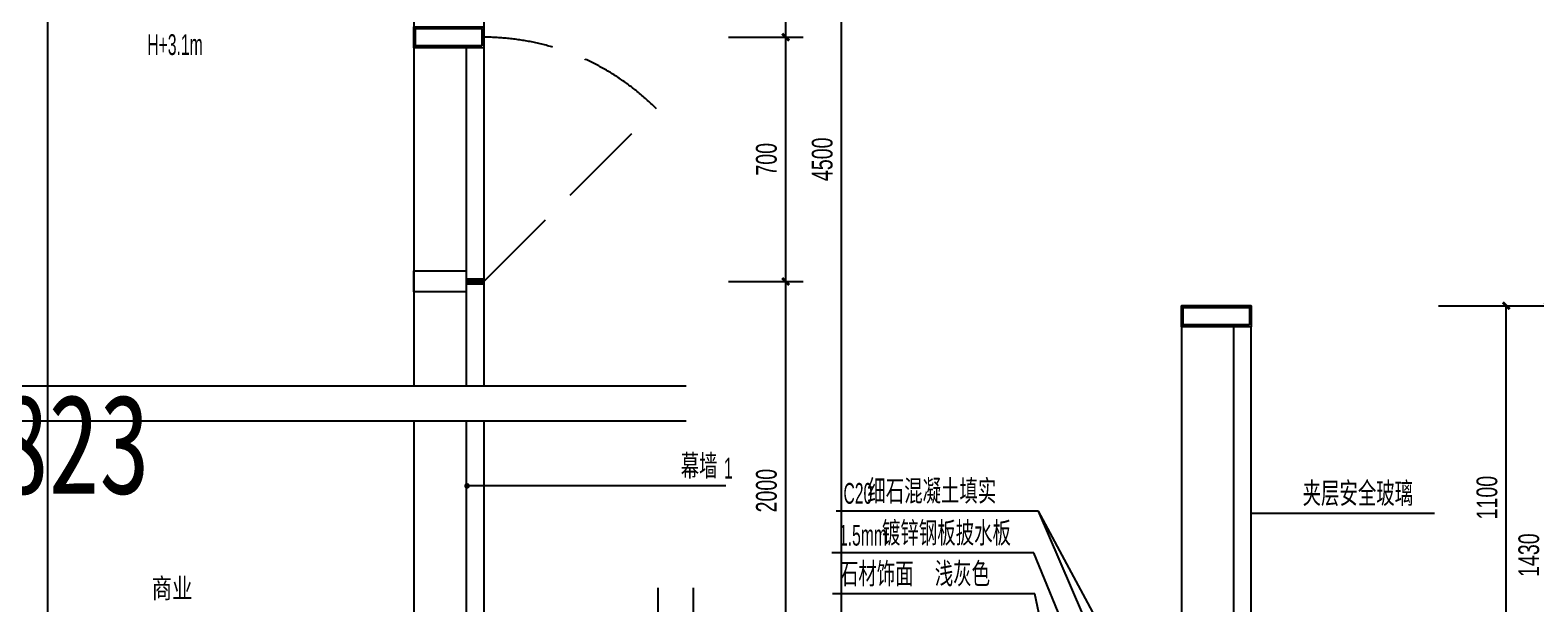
# Model space of a CAD drawing. Extents: x 57342 to 87103, y 19822 to 43940.
# Drawn here: x 78722 to 83038, y 35157 to 36802 of the extents above; entities that cross this region are included whole.
import ezdxf

# ---------------------------------------------------------------- set-up
doc = ezdxf.new("R2010")
doc.units = 0
doc.header["$LTSCALE"] = 1000
doc.header["$MEASUREMENT"] = 0
doc.linetypes.add('DASH', pattern=[0.35, 0.25, -0.1])
for name, color, linetype in [('01-标注_尺寸', 124, 'Continuous'), ('01-标注_符号', 200, 'Continuous'), ('02-TEXT_标注', 130, 'Continuous'), ('A-C_窗', 140, 'Continuous'), ('A-D_龙骨', 152, 'Continuous')]:
    doc.layers.add(name, color=color, linetype=linetype)
doc.layers.add('04-不打印_辅助线', color=165, linetype='Continuous', plot=False)
doc.styles.add('_TCH_DIM', font='ros.shx', dxfattribs={"width": 0.8, "bigfont": 'jd.shx'})
doc.styles.add('_TCH_DIM_T3', font='ros.shx', dxfattribs={"width": 0.705882, "bigfont": 'jd.shx'})
doc.styles.get("Standard").update_dxf_attribs({"font": 'STXIHEI_0.TTF', "width": 0.75})
doc.dimstyles.new('_TCH_ARCH&&20', dxfattribs={"dimtxt": 59.5, "dimasz": 20, "dimexe": 50, "dimexo": 60, "dimgap": 25.25, "dimtad": 1, "dimdec": 0, "dimzin": 0, "dimdsep": 46, "dimtxsty": '_TCH_DIM_T3', "dimblk": 'ARCHTICK', "dimcen": 0.09, "dimclrt": 7, "dimazin": 2, "dimtfac": 1, "dimtdec": 0, "dimtix": 1, "dimtmove": 2, "dimatfit": 3, "dimfxl": 0, "dimtolj": 1, "dimtzin": 0, "dimarcsym": 0})

# ---------------------------------------------------------------- blocks, each defined once
blk = doc.blocks.new('kyuhtr')
for points in [[(0, -30), (200, -30), (200, 30), (0, 30)], [(5, -25), (195, -25), (195, 25), (5, 25)]]:
    blk.add_lwpolyline(points, close=True)
blk = doc.blocks.new('yk01')
at = {"const_width": 20}
blk.add_lwpolyline([(-150, 0), (-200, 0)], dxfattribs=at)
blk.add_lwpolyline([(-150, 30), (-150, -30), (0, -30), (0, 30)], close=True)
blk = doc.blocks.new('_ArchTick')
at = {"color": 0, "linetype": 'ByBlock', "const_width": 0.4}
blk.add_lwpolyline([(-0.5, -0.5), (0.5, 0.5)], dxfattribs=at)
blk = doc.blocks.new('*D127')
at = {"layer": '01-标注_尺寸', "color": 0, "lineweight": -2, "transparency": 16777216}
for p, q in [((82758.7, 36011.6), (83003.1, 36011.6)), ((82953.1, 34911.6), (82953.1, 36011.6)), ((82758.7, 34911.6), (83003.1, 34911.6))]:
    blk.add_line(p, q, dxfattribs=at)
at = {"layer": 'Defpoints', "color": 0, "transparency": 16777216}
for p in [(82698.7, 36011.6), (82953.1, 36011.6), (82698.7, 34911.6)]:
    blk.add_point(p, dxfattribs=at)
at = {"layer": '01-标注_尺寸', "color": 0, "lineweight": -2, "transparency": 16777216, "xscale": 20, "yscale": 20, "zscale": 20}
for p, rotation in [((82953.1, 36011.6), 90), ((82953.1, 34911.6), 270)]:
    blk.add_blockref('_ArchTick', p, dxfattribs=dict(at, rotation=rotation))
at = {"layer": '01-标注_尺寸', "color": 7, "transparency": 16777216, "insert": (82898.1, 35461.6), "char_height": 59.5, "attachment_point": 5, "rotation": 90, "style": '_TCH_DIM_T3'}
blk.add_mtext('\\A1;1100', dxfattribs=at)
blk = doc.blocks.new('*D135')
at = {"layer": '01-标注_尺寸', "color": 0, "lineweight": -2, "transparency": 16777216}
for p, q in [((80724.1, 36081.6), (80937.8, 36081.6)), ((80887.8, 34881.6), (80887.8, 36081.6)), ((80724.1, 34881.6), (80937.8, 34881.6))]:
    blk.add_line(p, q, dxfattribs=at)
at = {"layer": 'Defpoints', "color": 0, "transparency": 16777216}
for p in [(80664.1, 36081.6), (80887.8, 36081.6), (80664.1, 34881.6)]:
    blk.add_point(p, dxfattribs=at)
at = {"layer": '01-标注_尺寸', "color": 0, "lineweight": -2, "transparency": 16777216, "xscale": 20, "yscale": 20, "zscale": 20}
for p, rotation in [((80887.8, 36081.6), 90), ((80887.8, 34881.6), 270)]:
    blk.add_blockref('_ArchTick', p, dxfattribs=dict(at, rotation=rotation))
at = {"layer": '01-标注_尺寸', "color": 7, "transparency": 16777216, "insert": (80832.8, 35481.6), "char_height": 59.5, "attachment_point": 5, "rotation": 90, "style": '_TCH_DIM_T3'}
blk.add_mtext('\\A1;2000', dxfattribs=at)
blk = doc.blocks.new('*D136')
at = {"layer": '01-标注_尺寸', "color": 0, "lineweight": -2, "transparency": 16777216}
for p, q in [((80724.1, 36781.6), (80937.8, 36781.6)), ((80887.8, 36081.6), (80887.8, 36781.6)), ((80724.1, 36081.6), (80937.8, 36081.6))]:
    blk.add_line(p, q, dxfattribs=at)
at = {"layer": 'Defpoints', "color": 0, "transparency": 16777216}
for p in [(80664.1, 36781.6), (80887.8, 36781.6), (80664.1, 36081.6)]:
    blk.add_point(p, dxfattribs=at)
at = {"layer": '01-标注_尺寸', "color": 0, "lineweight": -2, "transparency": 16777216, "xscale": 20, "yscale": 20, "zscale": 20}
for p, rotation in [((80887.8, 36781.6), 90), ((80887.8, 36081.6), 270)]:
    blk.add_blockref('_ArchTick', p, dxfattribs=dict(at, rotation=rotation))
at = {"layer": '01-标注_尺寸', "color": 7, "transparency": 16777216, "insert": (80832.8, 36431.6), "char_height": 59.5, "attachment_point": 5, "rotation": 90, "style": '_TCH_DIM_T3'}
blk.add_mtext('\\A1;700', dxfattribs=at)
blk = doc.blocks.new('*D137')
at = {"layer": '01-标注_尺寸', "color": 0, "lineweight": -2, "transparency": 16777216}
for p, q in [((80724.1, 37281.6), (80937.8, 37281.6)), ((80887.8, 36781.6), (80887.8, 37281.6)), ((80724.1, 36781.6), (80937.8, 36781.6))]:
    blk.add_line(p, q, dxfattribs=at)
at = {"layer": 'Defpoints', "color": 0, "transparency": 16777216}
for p in [(80664.1, 37281.6), (80887.8, 37281.6), (80664.1, 36781.6)]:
    blk.add_point(p, dxfattribs=at)
at = {"layer": '01-标注_尺寸', "color": 0, "lineweight": -2, "transparency": 16777216, "xscale": 20, "yscale": 20, "zscale": 20}
for p, rotation in [((80887.8, 37281.6), 90), ((80887.8, 36781.6), 270)]:
    blk.add_blockref('_ArchTick', p, dxfattribs=dict(at, rotation=rotation))
at = {"layer": '01-标注_尺寸', "color": 7, "transparency": 16777216, "insert": (80832.8, 37031.6), "char_height": 59.5, "attachment_point": 5, "rotation": 90, "style": '_TCH_DIM_T3'}
blk.add_mtext('\\A1;500', dxfattribs=at)
blk = doc.blocks.new('*D144')
at = {"layer": '01-标注_尺寸', "color": 0, "lineweight": -2, "transparency": 16777216}
for p, q in [((82878.7, 36011.6), (83123.1, 36011.6)), ((83073.1, 34581.6), (83073.1, 36011.6)), ((82878.7, 34581.6), (83123.1, 34581.6))]:
    blk.add_line(p, q, dxfattribs=at)
at = {"layer": 'Defpoints', "color": 0, "transparency": 16777216}
for p in [(82818.7, 36011.6), (83073.1, 36011.6), (82818.7, 34581.6)]:
    blk.add_point(p, dxfattribs=at)
at = {"layer": '01-标注_尺寸', "color": 0, "lineweight": -2, "transparency": 16777216, "xscale": 20, "yscale": 20, "zscale": 20}
for p, rotation in [((83073.1, 36011.6), 90), ((83073.1, 34581.6), 270)]:
    blk.add_blockref('_ArchTick', p, dxfattribs=dict(at, rotation=rotation))
at = {"layer": '01-标注_尺寸', "color": 7, "transparency": 16777216, "insert": (83018.1, 35296.6), "char_height": 59.5, "attachment_point": 5, "rotation": 90, "style": '_TCH_DIM_T3'}
blk.add_mtext('\\A1;1430', dxfattribs=at)
blk = doc.blocks.new('*D145')
at = {"layer": '01-标注_尺寸', "color": 0, "lineweight": -2, "transparency": 16777216}
for p, q in [((80884.1, 38281.6), (81097.8, 38281.6)), ((81047.8, 34581.6), (81047.8, 38281.6)), ((80884.1, 34581.6), (81097.8, 34581.6))]:
    blk.add_line(p, q, dxfattribs=at)
at = {"layer": 'Defpoints', "color": 0, "transparency": 16777216}
for p in [(80824.1, 38281.6), (81047.8, 38281.6), (80824.1, 34581.6)]:
    blk.add_point(p, dxfattribs=at)
at = {"layer": '01-标注_尺寸', "color": 0, "lineweight": -2, "transparency": 16777216, "xscale": 20, "yscale": 20, "zscale": 20}
for p, rotation in [((81047.8, 38281.6), 90), ((81047.8, 34581.6), 270)]:
    blk.add_blockref('_ArchTick', p, dxfattribs=dict(at, rotation=rotation))
at = {"layer": '01-标注_尺寸', "color": 7, "transparency": 16777216, "insert": (80992.8, 36431.6), "char_height": 59.5, "attachment_point": 5, "rotation": 90, "style": '_TCH_DIM_T3'}
blk.add_mtext('\\A1;4500', dxfattribs=at)

msp = doc.modelspace()

# ---------------------------------------------------------------- linework, layer by layer
at = {"layer": '01-标注_符号'}
for p, q in [((81612, 35423.1), (81032.5, 35423.1)), ((81915.3, 34860), (81612, 35423.1)), ((81881.5, 34799.9), (81612, 35423.1)), ((82222.2, 35416.6), (82341.6, 35416.6)), ((82341.6, 35416.6), (82747.3, 35416.6)), ((81599.1, 35303), (81019.7, 35303)), ((81796.3, 34823), (81599.1, 35303)), ((81601.8, 35185.9), (81022.4, 35185.9)), ((81677.7, 34831.8), (81601.8, 35185.9))]:
    msp.add_line(p, q, dxfattribs=at)
for points in [[(78772.2, 38705.3), (78772.2, 31725.9), (78814.2, 31710.7), (78730.2, 31695.8), (78772.2, 31680.9), (78772.2, 24701.6)], [(80602.2, 35781.6), (78144.7, 35781.6), (78129.4, 35739.6), (78114.6, 35823.6), (78099.7, 35781.6), (75642.2, 35781.6)], [(75642.2, 35681.6), (78099.7, 35681.6), (78115, 35723.6), (78129.8, 35639.6), (78144.7, 35681.6), (80602.2, 35681.6)], [(80716.6, 35495.3), (79974.6, 35495.3)], [(80522.2, 24701.6), (80522.2, 29929.6), (80480.2, 29944.9), (80564.2, 29959.7), (80522.2, 29974.6), (80522.2, 35202.6)], [(80622.2, 35202.6), (80622.2, 29974.6), (80664.2, 29959.3), (80580.2, 29944.5), (80622.2, 29929.6), (80622.2, 24701.6)]]:
    msp.add_lwpolyline(points, dxfattribs=at)
at = {"layer": '01-标注_符号', "const_width": 8}
msp.add_lwpolyline([(79978.6, 35495.3, 1), (79970.6, 35495.3, 1)], format="xyb", close=True, dxfattribs=at)
at = {"layer": 'A-C_窗'}
for p, q in [((82222.2, 36011.6), (82022.2, 36011.6)), ((82172.2, 34911.6), (82172.2, 35951.6)), ((82222.2, 34911.6), (82222.2, 35951.6))]:
    msp.add_line(p, q, dxfattribs=at)
for points in [[(79822.2, 39651.6), (79822.2, 35781.6)], [(80022.2, 37251.6), (80022.2, 35781.6)], [(79972.2, 36751.6), (79972.2, 35781.6)], [(82022.2, 36011.6), (82022.2, 31881.6)], [(79822.2, 35681.6), (79822.2, 34911.6)], [(79972.2, 35681.6), (79972.2, 34911.6)], [(80022.2, 35681.6), (80022.2, 34911.6)]]:
    msp.add_lwpolyline(points, dxfattribs=at)
at = {"layer": 'A-D_龙骨', "linetype": 'DASH'}
msp.add_lwpolyline([(80022.2, 36081.6), (80517.1, 36576.5)], dxfattribs=at)
msp.add_arc((80022.2, 36081.6), 700, 45, 90, dxfattribs=at)

# ---------------------------------------------------------------- block references
at = {"layer": 'A-D_龙骨', "xscale": -1}
for name, p in [('kyuhtr', (80022.2, 36781.6)), ('yk01', (79822.2, 36081.6)), ('kyuhtr', (82222.2, 35981.6))]:
    msp.add_blockref(name, p, dxfattribs=at)

# ---------------------------------------------------------------- texts
at = {"layer": '02-TEXT_标注', "style": '_TCH_DIM'}
for s, height, width, p in [('H+3.1m', 59.5, 0.564706, (79058.2, 36730.6)), ('细石混凝土填实', 69.46, 0.8, (81121.9, 35444.1)), ('C20', 59.5, 0.564706, (81053.5, 35444.1)), ('夹层安全玻璃', 69.46, 0.8, (82369.5, 35437.6)), ('镀锌钢板披水板', 69.46, 0.8, (81163.9, 35324)), ('1.5mm', 59.5, 0.564706, (81040.7, 35324)), ('石材饰面', 69.46, 0.8, (81043.4, 35206.9)), ('浅灰色', 69.46, 0.8, (81315.2, 35206.9))]:
    msp.add_text(s, height=height, dxfattribs=dict(at, width=width)).set_placement(p)
for s, height, width, p in [('幕墙', 69.46, 0.8, (80586.9, 35516.3)), ('1', 59.5, 0.564706, (80711, 35516.3))]:
    msp.add_text(s, height=height, rotation=360, dxfattribs=dict(at, width=width)).set_placement(p)
at = {"layer": '02-TEXT_标注', "width": 0.75}
msp.add_text('商业', height=57.09, dxfattribs=at).set_placement((79070.5, 35173.2))
at = {"layer": '04-不打印_辅助线', "width": 0.75}
msp.add_text('1823', height=285.43, dxfattribs=at).set_placement((78483.5, 35472.5))

# ---------------------------------------------------------------- dimensions: what is measured, and where the dimension line sits
at = {"layer": '01-标注_尺寸'}
for p1, p2, text, picture, middle in [((80824.1, 34581.6), (80824.1, 38281.6), '4500', '*D145', (80992.8, 36431.6)), ((80664.1, 34881.6), (80664.1, 36081.6), '2000', '*D135', (80832.8, 35481.6))]:
    dim = msp.add_aligned_dim(p1=p1, p2=p2, distance=-223.7, text=text, dimstyle='_TCH_ARCH&&20', dxfattribs=at)
    dim.commit()
    dim.dimension.update_dxf_attribs({"geometry": picture, "text_midpoint": middle})
for p1, p2, distance, picture, middle in [((80664.1, 36781.6), (80664.1, 37281.6), -223.7, '*D137', (80832.8, 37031.6)), ((80664.1, 36081.6), (80664.1, 36781.6), -223.7, '*D136', (80832.8, 36431.6)), ((82698.7, 34911.6), (82698.7, 36011.6), -254.4, '*D127', (82898.1, 35461.6)), ((82818.7, 34581.6), (82818.7, 36011.6), -254.4, '*D144', (83018.1, 35296.6))]:
    dim = msp.add_aligned_dim(p1=p1, p2=p2, distance=distance, dimstyle='_TCH_ARCH&&20', dxfattribs=at)
    dim.commit()
    dim.dimension.update_dxf_attribs({"geometry": picture, "text_midpoint": middle})

doc.saveas('drawing.dxf')
